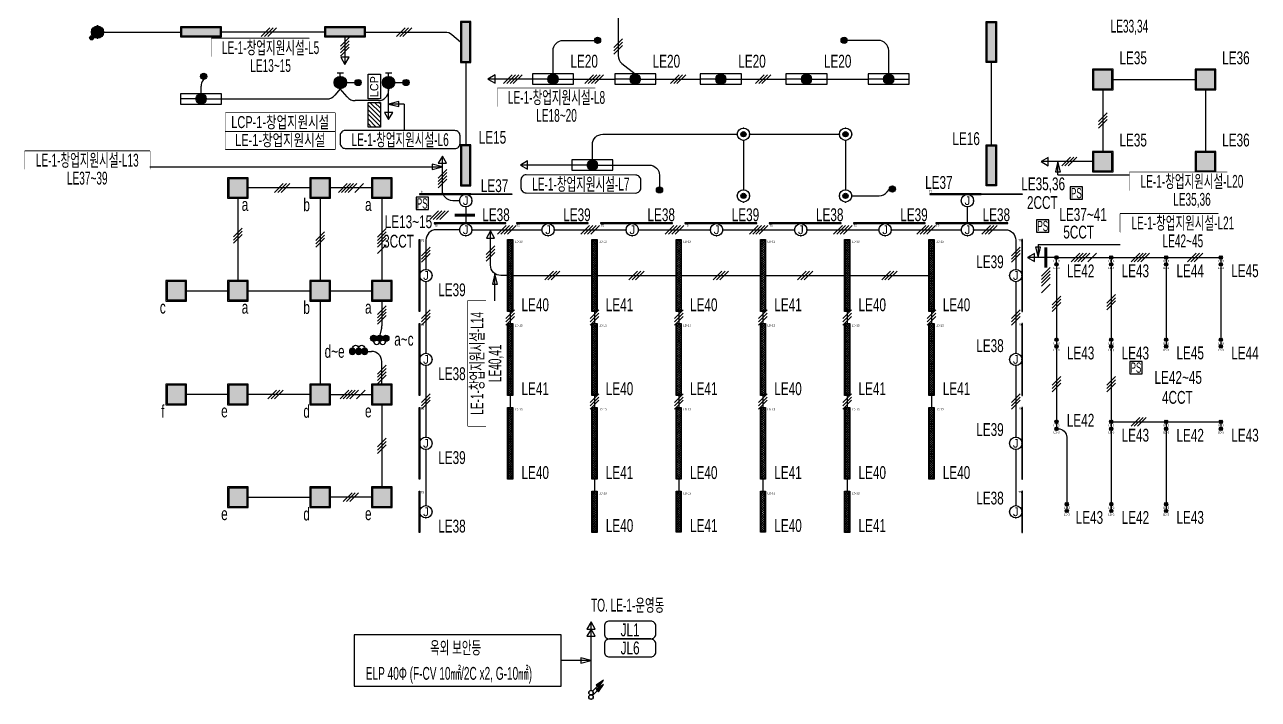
# Model space of a CAD drawing. Header units: millimetres. Extents: x 86947 to 500447, y -530175 to 1059536.
# Drawn here: x 141528 to 177547, y -328095 to -308396 of the extents above; entities that cross this region are included whole.
import ezdxf
from ezdxf.enums import TextEntityAlignment as Align

# ---------------------------------------------------------------- set-up
doc = ezdxf.new("R2010")
doc.units = ezdxf.units.MM
doc.header["$LTSCALE"] = 150
doc.set_wipeout_variables(frame=1)
doc.linetypes.add('DASHED2', pattern=[0.375, 0.25, -0.125])
for name, color, linetype in [('------01 Distribution Panel', 3, 'Continuous'), ('------02 Etc Panel', 3, 'Continuous'), ('------03 Lighting Fixture', 3, 'Continuous'), ('------04 Lighting Switch', 2, 'Continuous'), ('------04 Number of Strands (가닥수)', 1, 'Continuous'), ('-----20 General Symbol', 3, 'Continuous'), ('-----21 Embeded Wire in Ceiling or Wall', 4, 'Continuous'), ('-----29 Indicator', 1, 'Continuous'), ('5', 5, 'Continuous'), ('e', 1, 'Continuous'), ('I-C-LIGHT', 10, 'Continuous')]:
    doc.layers.add(name, color=color, linetype=linetype)
doc.styles.add('ELEC', font='')
doc.styles.get('ELEC').set_extended_font_data('Dotum')

# ---------------------------------------------------------------- blocks, each defined once
blk = doc.blocks.new('*U15')
blk.add_lwpolyline([(150, 0), (-150, 0), (-150, -300), (150, -300)], close=True)
at = {"style": 'ELEC', "width": 0.6}
blk.add_text('PS', height=250, dxfattribs=at).set_placement((0, -150), align=Align.MIDDLE)
blk = doc.blocks.new('*U12')
h = blk.add_hatch(color=256)
edge = h.paths.add_edge_path()
edge.add_arc((0, -75), 75, 0, 360)
blk.add_circle((0, -75), 75)
blk = doc.blocks.new('*U16')
h = blk.add_hatch(color=256)
edge = h.paths.add_edge_path()
edge.add_arc((-150, -75), 75, 0, 360)
h = blk.add_hatch(color=256)
edge = h.paths.add_edge_path()
edge.add_arc((0, -75), 75, 0, 360)
h = blk.add_hatch(color=256)
edge = h.paths.add_edge_path()
edge.add_arc((150, -75), 75, 0, 360)
for centre in [(-150, -75), (0, -75), (150, -75)]:
    blk.add_circle(centre, 75)
for centre in [(-75, 0), (75, 0)]:
    blk.add_arc(centre, 75, 0, 180)
blk = doc.blocks.new('E16')
at = {"linetype": 'Continuous'}
h = blk.add_hatch(color=256, dxfattribs=at)
h.dxf.hatch_style = 1
h.paths.add_polyline_path([(570, -120), (570, 120), (-570, 120), (-570, -120)])
blk.add_lwpolyline([(600, 150), (-600, 150), (-600, -150), (600, -150)], close=True, dxfattribs=at)
at = {"color": 1, "linetype": 'Continuous'}
blk.add_lwpolyline([(570, 120), (-570, 120), (-570, -120), (570, -120)], close=True, dxfattribs=at)
blk = doc.blocks.new('E21')
h = blk.add_hatch(color=256)
h.dxf.hatch_style = 1
h.paths.add_polyline_path([(-270, 270), (-270, -270), (270, -270), (270, 270)])
blk.add_lwpolyline([(-300, -300), (300, -300), (300, 300), (-300, 300)], close=True)
at = {"color": 1, "linetype": 'Continuous'}
blk.add_lwpolyline([(-270, -270), (270, -270), (270, 270), (-270, 270)], close=True, dxfattribs=at)
blk = doc.blocks.new('D14')
at = {"linetype": 'Continuous'}
for p, q in [((-150, 0), (-600, 0)), ((150, 0), (600, 0))]:
    blk.add_line(p, q, dxfattribs=at)
blk.add_lwpolyline([(600, 150), (-600, 150), (-600, -150), (600, -150)], close=True, dxfattribs=at)
blk.add_circle((0, 0), 150, dxfattribs=at)
for p in [(-150, 0), (0, 150), (150, 0), (0, -150)]:
    blk.add_point(p)
blk = doc.blocks.new('E14')
blk.add_hatch(color=256).paths.add_polyline_path([(-150, 0, 1), (150, 0, 1)])
blk.add_blockref('D14', (0, 0))
blk = doc.blocks.new('D02')
at = {"linetype": 'Continuous'}
for radius in [150, 64.3]:
    blk.add_circle((0, 0), radius, dxfattribs=at)
for p in [(-150, 0), (0, 150), (150, 0), (0, -150)]:
    blk.add_point(p)
blk = doc.blocks.new('G07-1')
blk.add_hatch(color=256).paths.add_polyline_path([(64, 0, 1), (-64, 0, 1)])
blk.add_blockref('D02', (0, 0))
blk = doc.blocks.new('D06')
for p, q in [((-75, 0), (0, 0)), ((0, -75), (0, 75))]:
    blk.add_line(p, q)
at = {"linetype": 'Continuous'}
blk.add_circle((-225, 0), 150, dxfattribs=at)
for p in [(-375, 0), (-225, 150), (-75, 0), (-225, -150)]:
    blk.add_point(p)
blk = doc.blocks.new('E06')
blk.add_hatch(color=256).paths.add_polyline_path([(-75, 0, 1), (-375, 0, 1)])
blk.add_blockref('D06', (0, 0))
blk = doc.blocks.new('D01')
at = {"linetype": 'Continuous'}
blk.add_circle((0, 0), 150, dxfattribs=at)
for p in [(-150, 0), (0, 150), (150, 0), (0, -150)]:
    blk.add_point(p)
blk = doc.blocks.new('E05')
blk.add_hatch(color=256).paths.add_polyline_path([(106, 106), (106, 106, 0.668179), (-150, 0, 1), (150, 0, 0.198912)])
h = blk.add_hatch(color=256)
edge = h.paths.add_edge_path()
edge.add_arc((141, 141), 50, 0, 360)
blk.add_circle((141, 141), 50)
blk.add_blockref('D01', (0, 0))
blk = doc.blocks.new('LD-3')
at = {"layer": 'I-C-LIGHT', "color": 1}
for p, q in [((851536, 286856), (851443, 286950)), ((851536, 286950), (851443, 286856))]:
    blk.add_line(p, q, dxfattribs=at)
at = {"layer": 'I-C-LIGHT', "color": 5}
for radius in [46.2, 21.1, 15.8]:
    blk.add_circle((851490, 286903), radius, dxfattribs=at)
at = {"layer": 'I-C-LIGHT', "color": 251}
blk.add_circle((851490, 286903), 15, dxfattribs=at)
at = {"layer": 'I-C-LIGHT', "color": 9, "insert": (851490, 286799), "char_height": 60, "width": 195.11, "attachment_point": 5, "style": 'ELEC'}
blk.add_mtext('LD-3', dxfattribs=at)
blk = doc.blocks.new('LD-13')
at = {"layer": 'I-C-LIGHT', "ltscale": 3}
h = blk.add_hatch(dxfattribs=at)
h.set_pattern_fill('ANSI37', color=252, scale=15)
h.paths.add_polyline_path([(1266876, 41690), (1266996, 41690), (1266996, 39620), (1266876, 39620)])
blk.add_lwpolyline([(1266861, 41705), (1267011, 41705), (1267011, 39605), (1266861, 39605)], close=True, dxfattribs=at)
at = {"layer": 'I-C-LIGHT', "color": 1, "ltscale": 3}
blk.add_lwpolyline([(1266876, 41690), (1266996, 41690), (1266996, 39620), (1266876, 39620)], close=True, dxfattribs=at)
at = {"layer": 'I-C-LIGHT', "color": 9, "insert": (1267180, 41645), "char_height": 60, "width": 294.84, "attachment_point": 5, "style": 'ELEC'}
blk.add_mtext('LD-13', dxfattribs=at)
blk = doc.blocks.new('1F 인테리어')
at = {"layer": 'I-C-LIGHT', "ltscale": 3}
h = blk.add_hatch(dxfattribs=at)
h.set_pattern_fill('ANSI37', color=252, scale=15)
h.set_pattern_definition([(45, (-1361070.47, -363724.527), (-33.6759605, 33.6759605), []), (135, (-1361070.47, -363724.527), (-33.6759605, -33.6759605), [])])
h.paths.add_polyline_path([(-94194, -322035), (-94074, -322035), (-94074, -323205), (-94194, -323205)])
h = blk.add_hatch(dxfattribs=at)
h.set_pattern_fill('ANSI37', color=252, scale=15)
h.set_pattern_definition([(45, (-1358611.035, -363723.975), (-33.6759605, 33.6759605), []), (135, (-1358611.035, -363723.975), (-33.6759605, -33.6759605), [])])
h.paths.add_polyline_path([(-91735, -322034), (-91615, -322034), (-91615, -323204), (-91735, -323204)])
h = blk.add_hatch(dxfattribs=at)
h.set_pattern_fill('ANSI37', color=252, scale=15)
h.set_pattern_definition([(45, (-1356151.6, -363724.48), (-33.6759605, 33.6759605), []), (135, (-1356151.6, -363724.48), (-33.6759605, -33.6759605), [])])
h.paths.add_polyline_path([(-89276, -322034), (-89156, -322034), (-89156, -323204), (-89276, -323204)])
h = blk.add_hatch(dxfattribs=at)
h.set_pattern_fill('ANSI37', color=252, scale=15)
h.set_pattern_definition([(45, (-1353692.164, -363724.988), (-33.6759605, 33.6759605), []), (135, (-1353692.164, -363724.988), (-33.6759605, -33.6759605), [])])
h.paths.add_polyline_path([(-86816, -322035), (-86696, -322035), (-86696, -323205), (-86816, -323205)])
at = {"layer": 'I-C-LIGHT', "color": 10, "linetype": 'DASHED2', "ltscale": 200}
for points in [[(-99246, -313355), (-98046, -313355), (-98046, -313335), (-99246, -313335)], [(-98046, -313355), (-97746, -313355), (-97746, -313335), (-98046, -313335)], [(-96546, -313355), (-97746, -313355), (-97746, -313335), (-96546, -313335)], [(-84346, -313355), (-83146, -313355), (-83146, -313335), (-84346, -313335)], [(-83146, -313355), (-82846, -313355), (-82846, -313335), (-83146, -313335)], [(-81646, -313355), (-82846, -313355), (-82846, -313335), (-81646, -313335)], [(-98821, -314205), (-97621, -314205), (-97621, -314185), (-98821, -314185)], [(-97621, -314205), (-96721, -314205), (-96721, -314185), (-97621, -314185)]]:
    blk.add_lwpolyline(points, close=True, dxfattribs=at)
at = {"layer": 'I-C-LIGHT', "color": 10, "linetype": 'DASHED2', "ltscale": 200, "elevation": 0}
for points in [[(-96416, -314205), (-95216, -314205), (-95216, -314185), (-96416, -314185)], [(-95216, -314205), (-94316, -314205), (-94316, -314185), (-95216, -314185)], [(-93956, -314205), (-92756, -314205), (-92756, -314185), (-93956, -314185)], [(-92756, -314205), (-91856, -314205), (-91856, -314185), (-92756, -314185)], [(-91496, -314205), (-90296, -314205), (-90296, -314185), (-91496, -314185)], [(-90296, -314205), (-89396, -314205), (-89396, -314185), (-90296, -314185)], [(-89036, -314205), (-87836, -314205), (-87836, -314185), (-89036, -314185)], [(-87836, -314205), (-86936, -314205), (-86936, -314185), (-87836, -314185)], [(-86576, -314205), (-85376, -314205), (-85376, -314185), (-86576, -314185)], [(-85376, -314205), (-84476, -314205), (-84476, -314185), (-85376, -314185)], [(-84171, -314205), (-82971, -314205), (-82971, -314185), (-84171, -314185)], [(-82971, -314205), (-82071, -314205), (-82071, -314185), (-82971, -314185)], [(-99236, -314670), (-99236, -315870), (-99256, -315870), (-99256, -314670)], [(-81656, -314670), (-81656, -315870), (-81636, -315870), (-81636, -314670)], [(-99236, -315870), (-99236, -316770), (-99256, -316770), (-99256, -315870)], [(-81656, -315870), (-81656, -316770), (-81636, -316770), (-81636, -315870)], [(-99236, -317120), (-99236, -318320), (-99256, -318320), (-99256, -317120)], [(-81656, -317120), (-81656, -318320), (-81636, -318320), (-81636, -317120)], [(-99236, -318320), (-99236, -319220), (-99256, -319220), (-99256, -318320)], [(-81656, -318320), (-81656, -319220), (-81636, -319220), (-81636, -318320)], [(-99236, -319570), (-99236, -320770), (-99256, -320770), (-99256, -319570)], [(-81656, -319570), (-81656, -320770), (-81636, -320770), (-81636, -319570)], [(-99236, -320770), (-99236, -321670), (-99256, -321670), (-99256, -320770)], [(-81656, -320770), (-81656, -321670), (-81636, -321670), (-81636, -320770)], [(-99236, -322020), (-99236, -323220), (-99256, -323220), (-99256, -322020)], [(-81656, -322020), (-81656, -323220), (-81636, -323220), (-81636, -322020)]]:
    blk.add_lwpolyline(points, close=True, dxfattribs=at)
at = {"layer": 'I-C-LIGHT', "ltscale": 3, "elevation": 0}
for points in [[(-94209, -322020), (-94059, -322020), (-94059, -323220), (-94209, -323220)], [(-91750, -322019), (-91600, -322019), (-91600, -323219), (-91750, -323219)], [(-89291, -322019), (-89141, -322019), (-89141, -323219), (-89291, -323219)], [(-86831, -322020), (-86681, -322020), (-86681, -323220), (-86831, -323220)]]:
    blk.add_lwpolyline(points, close=True, dxfattribs=at)
at = {"layer": 'I-C-LIGHT', "color": 1, "ltscale": 3, "elevation": 0}
for points in [[(-94194, -322035), (-94074, -322035), (-94074, -323205), (-94194, -323205)], [(-91735, -322034), (-91615, -322034), (-91615, -323204), (-91735, -323204)], [(-89276, -322034), (-89156, -322034), (-89156, -323204), (-89276, -323204)], [(-86816, -322035), (-86696, -322035), (-86696, -323205), (-86816, -323205)]]:
    blk.add_lwpolyline(points, close=True, dxfattribs=at)
at = {"layer": 'I-C-LIGHT'}
for name, p in [('LD-13', (-1363532, -356375)), ('LD-13', (-1361072, -356375)), ('LD-13', (-1358612, -356375)), ('LD-13', (-1356152, -356375)), ('LD-13', (-1353692, -356375)), ('LD-13', (-1351232, -356375)), ('LD-3', (-932136, -602098)), ('LD-3', (-930538, -602098)), ('LD-3', (-928936, -602098)), ('LD-3', (-927338, -602098)), ('LD-3', (-932136, -602298)), ('LD-3', (-930538, -602298)), ('LD-3', (-928936, -602298)), ('LD-3', (-927338, -602298)), ('LD-13', (-1363532, -358825)), ('LD-13', (-1361072, -358825)), ('LD-13', (-1358612, -358825)), ('LD-13', (-1356152, -358825)), ('LD-13', (-1353692, -358825)), ('LD-13', (-1351232, -358825)), ('LD-3', (-932136, -604498)), ('LD-3', (-930538, -604498)), ('LD-3', (-928936, -604498)), ('LD-3', (-927338, -604498)), ('LD-3', (-932136, -604698)), ('LD-3', (-930538, -604698)), ('LD-3', (-928936, -604698)), ('LD-3', (-927338, -604698)), ('LD-13', (-1363532, -361275)), ('LD-13', (-1361072, -361275)), ('LD-13', (-1358612, -361275)), ('LD-13', (-1356152, -361275)), ('LD-13', (-1353692, -361275)), ('LD-13', (-1351232, -361275)), ('LD-3', (-932136, -606898)), ('LD-3', (-932136, -607098)), ('LD-3', (-930538, -606898)), ('LD-3', (-930538, -607098)), ('LD-3', (-928936, -606898)), ('LD-3', (-928936, -607098)), ('LD-3', (-927336, -606898)), ('LD-3', (-927336, -607098)), ('LD-3', (-931836, -609298)), ('LD-3', (-930536, -609298)), ('LD-3', (-928936, -609298)), ('LD-3', (-931836, -609498)), ('LD-3', (-930536, -609498)), ('LD-3', (-928936, -609498))]:
    blk.add_blockref(name, p, dxfattribs=at)
at = {"layer": 'I-C-LIGHT', "color": 9, "char_height": 60, "attachment_point": 5, "style": 'ELEC'}
for s, insert, width in [('T5', (-99206, -313271), 195.11), ('T5', (-84321, -313267), 195.11), ('T5', (-98766, -314261), 195.11), ('T5', (-96361, -314261), 195.11), ('T5', (-93901, -314261), 195.11), ('T5', (-91441, -314261), 195.11), ('T5', (-88981, -314261), 195.11), ('T5', (-86521, -314261), 195.11), ('T5', (-84116, -314261), 195.11), ('T5', (-99156, -314703), 195.11), ('T5', (-81716, -314695), 195.11), ('T5', (-99156, -317153), 195.11), ('T5', (-81716, -317145), 195.11), ('T5', (-99156, -319603), 195.11), ('T5', (-81716, -319595), 195.11), ('T5', (-99156, -322053), 195.11), ('LD-13', (-93891, -322079), 294.84), ('LD-13', (-91431, -322079), 294.84), ('LD-13', (-88972, -322079), 294.84), ('LD-13', (-86512, -322080), 294.84), ('T5', (-81716, -322045), 195.11)]:
    blk.add_mtext(s, dxfattribs=dict(at, insert=insert, width=width))
blk = doc.blocks.new('A02')
h = blk.add_hatch()
h.set_pattern_fill('ANSI31', color=256, scale=25, style=0)
h.set_pattern_definition([(45, (-2000, -19200), (-56.1266, 56.1266), [])])
h.paths.add_polyline_path([(-300, 300), (-300, 0), (300, 0), (300, 300)])
blk.add_lwpolyline([(300, 0), (-300, 0), (-300, 300), (300, 300)], close=True)
blk = doc.blocks.new('A07')
blk.add_lwpolyline([(-300, 0), (-300, 300), (300, 300), (300, 0)], close=True)
at = {"style": 'ELEC'}
blk.add_text('LCP', height=200, dxfattribs=at).set_placement((0, 150), align=Align.MIDDLE)
blk = doc.blocks.new('O04')
blk.add_circle((0, 0), 150)
for p in [(-150, 0), (0, 150), (150, 0), (0, -150)]:
    blk.add_point(p)
at = {"style": 'ELEC'}
blk.add_text('J', height=214, dxfattribs=at).set_placement((0, 0), align=Align.MIDDLE)
blk = doc.blocks.new('O07')
blk.add_lwpolyline([(0, -100), (173, 0), (0, 100)], close=True)
blk = doc.blocks.new('*U47')
at = {"color": 0}
for p, q in [((-226, -106), (-14, 106)), ((-146, -106), (66, 106)), ((-66, -106), (146, 106)), ((14, -106), (226, 106))]:
    blk.add_line(p, q, dxfattribs=at)
blk = doc.blocks.new('*U46')
at = {"color": 0}
for p, q in [((-306, -106), (-94, 106)), ((-226, -106), (-14, 106)), ((-146, -106), (66, 106)), ((-66, -106), (146, 106)), ((94, -106), (306, 106))]:
    blk.add_line(p, q, dxfattribs=at)
blk = doc.blocks.new('*U44')
at = {"color": 0}
for p, q in [((-186, -106), (26, 106)), ((-106, -106), (106, 106)), ((-26, -106), (186, 106))]:
    blk.add_line(p, q, dxfattribs=at)
blk = doc.blocks.new('O01')
blk.add_hatch(color=256).paths.add_polyline_path([(-149, -218), (-218, -149), (-368, -368)])
blk.add_line((-46, -46), (-184, -184))
blk.add_lwpolyline([(-368, -368), (-149, -218), (-218, -149), (-368, -368)])
blk.add_circle((0, 0), 65)
for p in [(-65, 0), (-65, 0), (0, 65), (0, 65), (65, 0), (65, 0), (0, -65), (0, -65)]:
    blk.add_point(p)

msp = doc.modelspace()

# ---------------------------------------------------------------- linework, layer by layer
at = {"layer": '------01 Distribution Panel', "color": 1}
for points in [[(146980, -309329), (149835, -309329), (149835, -308804), (146980, -308804)], [(155329, -310783), (158184, -310783), (158184, -310258), (155329, -310258)], [(147389, -312029), (150590, -312029), (150590, -311504), (147389, -311504)], [(141528, -312615), (145183, -312615), (145183, -312090), (141528, -312090)], [(173782, -313234), (176637, -313234), (176637, -312709), (173782, -312709)], [(154995, -320112), (154995, -316457), (154470, -316457), (154470, -320112)]]:
    msp.add_lwpolyline(points, close=True, dxfattribs=at)
at = {"layer": '-----21 Embeded Wire in Ceiling or Wall'}
for p, q in [((146754, -309995), (146739, -310015)), ((146679, -310415), (146679, -310195)), ((150744, -310265), (150585, -310456)), ((150943, -310506), (150744, -310265)), ((152154, -311165), (152154, -310265)), ((152154, -310265), (152154, -310315)), ((147279, -310565), (150354, -310565)), ((151854, -310615), (151174, -310615)), ((148054, -316165), (149854, -316165)), ((150454, -316165), (151654, -316165)), ((150154, -316465), (150154, -318895)), ((151954, -316465), (151954, -317188)), ((151945, -317260), (151894, -317465)), ((151549, -317935), (151654, -317935)), ((151954, -318895), (151954, -318235)), ((158063, -327835), (158063, -325835))]:
    msp.add_line(p, q, dxfattribs=at)
for points in [[(158854, -308206), (158854, -309294, 0.229073), (158967, -309529), (159354, -309835)], [(151479, -308611), (153805, -308611, -0.178564), (154000, -308683), (154254, -308900)], [(156954, -309835), (156954, -309155, -0.414214), (157254, -308855), (158164, -308855)], [(166754, -309835), (166754, -309155, 0.414214), (166454, -308855), (165544, -308855)], [(158104, -312345), (158104, -311895, -0.414214), (158404, -311595), (162334, -311595)], [(154224, -313535), (154024, -313535, -0.414214), (153724, -313235), (153724, -312235)], [(158704, -312495), (159763, -312495, -0.414214), (160063, -312795), (160063, -313130)], [(165674, -313395), (166473, -313395, 0.235669), (166713, -313275), (166774, -313195)], [(154224, -314385), (153544, -314385, 0.414214), (153244, -314685), (153244, -315540)], [(169234, -314385), (170164, -314385, -0.414214), (170464, -314685), (170464, -315540)], [(171700, -320195), (171704, -320195, -0.414214), (171954, -320445), (171954, -322349)]]:
    msp.add_lwpolyline(points, format="xyb", dxfattribs=at)
for points in [[(143834, -308611), (146079, -308611)], [(150279, -308611), (147279, -308611)], [(150879, -308755), (150879, -309555)], [(154404, -309500), (154404, -311900)], [(169754, -311900), (169754, -309500)], [(150924, -310085), (151174, -310085)], [(152334, -310085), (152574, -310085)], [(156354, -309985), (155054, -309985)], [(157554, -309985), (158754, -309985)], [(159954, -309985), (161254, -309985)], [(162454, -309985), (163754, -309985)], [(164954, -309985), (166154, -309985)], [(173304, -309995), (175704, -309995)], [(173004, -310295), (173004, -312095)], [(176004, -310295), (176004, -312095)], [(162514, -311775), (162514, -313215)], [(162694, -311595), (165314, -311595)], [(165494, -311775), (165494, -313215)], [(157504, -312495), (156004, -312495)], [(172704, -312395), (171204, -312395)], [(149854, -313165), (148054, -313165)], [(151654, -313165), (150454, -313165)], [(147754, -313465), (147754, -315895)], [(150154, -313465), (150154, -315865)], [(151954, -313465), (151954, -315865)], [(154404, -313715), (154404, -314205)], [(169054, -314205), (169054, -313715)], [(154584, -314385), (156629, -314385)], [(156989, -314385), (159089, -314385)], [(159449, -314385), (161549, -314385)], [(161909, -314385), (164009, -314385)], [(164369, -314385), (166469, -314385)], [(166829, -314385), (168874, -314385)], [(171607, -315195), (170807, -315195)], [(171654, -315374), (171654, -315241)], [(171654, -315441), (171654, -317549)], [(171700, -315195), (173206, -315195)], [(173252, -315241), (173252, -315349)], [(173252, -315441), (173252, -317549)], [(173298, -315195), (174807, -315195)], [(174854, -315241), (174854, -315349)], [(174854, -315441), (174854, -317549)], [(174900, -315195), (176406, -315195)], [(176452, -315241), (176452, -315349)], [(176452, -315441), (176452, -317549)], [(155779, -315720), (158089, -315720)], [(158239, -315720), (160549, -315720)], [(160699, -315720), (163009, -315720)], [(163159, -315720), (165469, -315720)], [(165619, -315720), (167929, -315720)], [(146254, -316165), (147454, -316165)], [(153244, -315900), (153244, -317990)], [(170464, -315900), (170464, -317990)], [(155704, -316770), (155704, -317120)], [(158164, -316770), (158164, -317120)], [(160624, -316770), (160624, -317120)], [(163084, -316770), (163084, -317120)], [(165544, -316770), (165544, -317120)], [(168004, -316770), (168004, -317120)], [(171654, -317641), (171654, -317749)], [(173252, -317641), (173252, -317749)], [(174854, -317641), (174854, -317749)], [(176452, -317641), (176452, -317749)], [(171654, -317841), (171654, -319949)], [(173252, -317841), (173252, -319949)], [(153244, -318350), (153244, -320440)], [(170464, -318350), (170464, -320440)], [(147454, -319195), (146254, -319195)], [(149854, -319195), (148054, -319195)], [(150454, -319195), (151654, -319195)], [(155704, -319220), (155704, -319570)], [(158164, -319220), (158164, -319570)], [(160624, -319220), (160624, -319570)], [(163084, -319220), (163084, -319570)], [(165544, -319220), (165544, -319570)], [(168004, -319220), (168004, -319570)], [(151954, -319495), (151954, -321895)], [(171654, -320041), (171654, -320174)], [(173252, -320041), (173252, -320149)], [(173298, -319995), (174807, -319995)], [(174854, -320041), (174854, -320149)], [(174900, -319995), (176407, -319995)], [(176454, -320041), (176454, -320149)], [(173252, -320241), (173254, -322349)], [(174854, -320241), (174854, -322349)], [(153244, -320800), (153244, -322440)], [(170464, -320800), (170464, -322440)], [(158164, -321670), (158166, -322020)], [(160624, -321670), (160624, -322020)], [(163084, -321670), (163084, -322020)], [(165544, -321670), (165544, -322020)], [(148054, -322195), (149854, -322195)], [(151654, -322195), (150454, -322195)], [(171954, -322441), (171954, -322549)], [(173254, -322441), (173254, -322549)], [(174854, -322441), (174854, -322549)]]:
    msp.add_lwpolyline(points, dxfattribs=at)
at = {"layer": '-----21 Embeded Wire in Ceiling or Wall', "elevation": 0}
msp.add_lwpolyline([(155629, -315720), (155429, -315720, -0.414214), (155129, -315420), (155129, -314420)], format="xyb", dxfattribs=at)
at = {"layer": '-----21 Embeded Wire in Ceiling or Wall'}
for centre, start, end in [((146979, -310195), 143.0581, 180), ((150354, -310265), 270, 320.3949), ((151854, -310315), 270, 0), ((151174, -310315), 219.6051, 270), ((151654, -317188), 345.9958, 0), ((151654, -318235), 0, 90)]:
    msp.add_arc(centre, 300, start, end, dxfattribs=at)
at = {"layer": '-----29 Indicator', "color": 1}
for p, q in [((152454, -310640), (152154, -310715)), ((152154, -310715), (152454, -310790)), ((152454, -310790), (152454, -310640)), ((153724, -312548), (153424, -312473)), ((153424, -312473), (153424, -312623)), ((153424, -312623), (153724, -312548)), ((171696, -312395), (171621, -312695)), ((171771, -312695), (171696, -312395)), ((171621, -312695), (171771, -312695)), ((171189, -314895), (171039, -314895)), ((171039, -314895), (171114, -315195)), ((171114, -315195), (171189, -314895)), ((155258, -315670), (155183, -315970)), ((155333, -315970), (155258, -315670)), ((155183, -315970), (155333, -315970)), ((158063, -326962), (157187, -326962)), ((158063, -326962), (157763, -326887)), ((157763, -326887), (157763, -327037)), ((157763, -327037), (158063, -326962))]:
    msp.add_line(p, q, dxfattribs=at)
at = {"layer": '-----29 Indicator'}
for p, q in [((152607, -310715), (152154, -310715)), ((152607, -310715), (152607, -311485)), ((171696, -312776), (171696, -312395)), ((171114, -314814), (171114, -315195))]:
    msp.add_line(p, q, dxfattribs=at)
at = {"layer": '-----29 Indicator', "color": 1}
msp.add_lwpolyline([(151150, -326212), (151150, -327712), (157187, -327712), (157187, -326212)], close=True, dxfattribs=at)
at = {"color": 1, "linetype": 'Continuous'}
for points in [[(156017, -313157, 0.414214), (156167, -313307), (159367, -313312, 0.414214), (159517, -313162), (159517, -312937, 0.414214), (159367, -312787), (156167, -312782, 0.414214), (156017, -312932)], [(158455, -326183, 0.414214), (158605, -326333), (159805, -326333, 0.414214), (159955, -326183), (159955, -325958, 0.414214), (159805, -325808), (158605, -325808, 0.414214), (158455, -325958)], [(158455, -326708, 0.414214), (158605, -326858), (159805, -326858, 0.414214), (159955, -326708), (159955, -326483, 0.414214), (159805, -326333), (158605, -326333, 0.414214), (158455, -326483)]]:
    msp.add_lwpolyline(points, format="xyb", close=True, dxfattribs=at)
at = {"layer": 'e'}
for points in [[(153178, -313961, 0, 0, 0), (154078, -313961, 90, 90, 0), (154678, -313961, 0, 0, 0)], [(171345, -316395, 0, 0, 0), (171345, -315495, 90, 90, 0), (171345, -314895, 0, 0, 0)]]:
    msp.add_lwpolyline(points, format="xyseb", dxfattribs=at)

# ---------------------------------------------------------------- block references
at = {"layer": '------01 Distribution Panel', "xscale": 1.2, "yscale": 1.2, "zscale": 1.2, "rotation": 90}
msp.add_blockref('A02', (151914, -311025), dxfattribs=at)
at = {"layer": '------02 Etc Panel', "xscale": 1.2, "yscale": 1.2, "zscale": 1.2, "rotation": 89.99999999999999}
msp.add_blockref('A07', (151914, -310205), dxfattribs=at)
at = {"layer": '------03 Lighting Fixture', "rotation": 270}
for p in [(154404, -308900), (154404, -312500)]:
    msp.add_blockref('E16', p, dxfattribs=at)
at = {"layer": '------03 Lighting Fixture', "xscale": -1, "rotation": 89.9999999999833}
for p in [(169754, -308900), (169754, -312500)]:
    msp.add_blockref('E16', p, dxfattribs=at)
at = {"layer": '------03 Lighting Fixture', "xscale": 1.2, "yscale": 1.2, "zscale": 1.2}
for name, p, rotation in [('E05', (143654, -308611), 180), ('E06', (150744, -309815), 89.99999999999997), ('E06', (152154, -309815), 89.99999999999997)]:
    msp.add_blockref(name, p, dxfattribs=dict(at, rotation=rotation))
at = {"layer": '------03 Lighting Fixture'}
for name, p in [('E16', (146679, -308605)), ('E16', (150879, -308605)), ('E21', (173004, -309995)), ('E21', (176004, -309995)), ('E14', (156954, -309985)), ('E14', (159354, -309985)), ('E14', (161854, -309985)), ('E14', (164354, -309985)), ('E14', (166754, -309985)), ('E14', (146679, -310565)), ('E21', (173004, -312395)), ('E21', (176004, -312395)), ('E14', (158104, -312495)), ('E21', (147754, -313165)), ('E21', (150154, -313165)), ('E21', (151954, -313165)), ('E21', (145954, -316165)), ('E21', (147754, -316165)), ('E21', (150154, -316165)), ('E21', (151954, -316165)), ('E21', (145954, -319195)), ('E21', (147754, -319195)), ('E21', (150154, -319195)), ('E21', (151954, -319195)), ('E21', (147754, -322195)), ('E21', (150154, -322195)), ('E21', (151954, -322195))]:
    msp.add_blockref(name, p, dxfattribs=at)
at = {"layer": '------03 Lighting Fixture', "xscale": 1.2, "yscale": 1.2, "zscale": 1.2}
for p in [(162514, -311595), (165494, -311595), (162514, -313395), (165494, -313395)]:
    msp.add_blockref('G07-1', p, dxfattribs=at)
at = {"layer": '------04 Lighting Switch', "yscale": 1.2, "zscale": 1.2}
for name, p, xscale, rotation in [('*U12', (158254, -308945), 1.2, 180), ('*U12', (165454, -308945), 1.2, 180), ('*U12', (151354, -310085), 1.2, 270), ('*U12', (152754, -310085), 1.2, 270), ('*U12', (160153, -313220), 1.2, 270), ('*U12', (166954, -313195), 1.2, 270), ('*U16', (151894, -317645), 1.2, 180), ('*U16', (151278, -317845), -1.2, 0.03749106070010555)]:
    msp.add_blockref(name, p, dxfattribs=dict(at, xscale=xscale, rotation=rotation))
at = {"layer": '------04 Lighting Switch', "xscale": 1.2, "yscale": 1.2, "zscale": 1.2}
for name, p in [('*U12', (146754, -309815)), ('*U15', (172234, -313135)), ('*U15', (153134, -313435)), ('*U15', (171254, -314095)), ('*U15', (173974, -318230))]:
    msp.add_blockref(name, p, dxfattribs=at)
at = {"layer": '------04 Number of Strands (가닥수)', "xscale": 1.2, "yscale": 1.2, "zscale": 1.2}
for name, p in [('*U44', (152604, -308611)), ('*U44', (160604, -309985)), ('*U44', (163086, -309988)), ('*U44', (172029, -312395)), ('*U44', (149045, -313165)), ('*U46', (151054, -313165)), ('*U47', (153628, -313961)), ('*U47', (155606, -314385)), ('*U47', (158039, -314385)), ('*U47', (160499, -314385)), ('*U47', (162959, -314385)), ('*U47', (165419, -314385)), ('*U47', (167851, -314385)), ('*U44', (169699, -314385)), ('*U46', (172453, -315195)), ('*U44', (156934, -315720)), ('*U44', (159394, -315720)), ('*U44', (161854, -315720)), ('*U44', (164314, -315720)), ('*U44', (166774, -315720)), ('*U44', (148853, -319195)), ('*U46', (151102, -319195)), ('*U44', (174053, -319995)), ('*U44', (151054, -322195))]:
    msp.add_blockref(name, p, dxfattribs=at)
at = {"layer": '------04 Number of Strands (가닥수)', "xscale": -1.2, "yscale": 1.2, "zscale": 1.2, "rotation": 90}
for name, p in [('*U47', (150879, -309040)), ('*U44', (158854, -309033)), ('*U44', (173004, -311195)), ('*U47', (153724, -312892)), ('*U44', (147754, -314557)), ('*U44', (150154, -314665)), ('*U46', (151954, -314713)), ('*U44', (153244, -315112)), ('*U44', (155129, -315077)), ('*U44', (170464, -315112)), ('*U46', (171345, -315857)), ('*U47', (151954, -316874)), ('*U44', (171654, -316543)), ('*U44', (173252, -316495)), ('*U44', (153244, -316945)), ('*U44', (155704, -316945)), ('*U44', (158164, -316945)), ('*U44', (160624, -316945)), ('*U44', (163084, -316945)), ('*U44', (165544, -316945)), ('*U44', (168004, -316945)), ('*U44', (170464, -316945)), ('*U47', (151954, -318613)), ('*U44', (171654, -318895)), ('*U44', (173252, -318895)), ('*U44', (153244, -319395)), ('*U44', (158164, -319395)), ('*U44', (160624, -319395)), ('*U44', (163084, -319395)), ('*U44', (165544, -319395)), ('*U44', (170464, -319395)), ('*U44', (151954, -320695))]:
    msp.add_blockref(name, p, dxfattribs=at)
at = {"layer": '-----20 General Symbol', "xscale": 1.2, "yscale": 1.2, "zscale": 1.2}
for p in [(154404, -313535), (169054, -313535), (154404, -314385), (156809, -314385), (159269, -314385), (161729, -314385), (164189, -314385), (166649, -314385), (169054, -314385), (153244, -315720), (170464, -315720), (153244, -318170), (170464, -318170), (153244, -320620), (170464, -320620), (153244, -322620), (170464, -322620)]:
    msp.add_blockref('O04', p, dxfattribs=at)
at = {"layer": '-----20 General Symbol', "rotation": 180}
for p in [(158063, -327900), (158063, -328030)]:
    msp.add_blockref('O01', p, dxfattribs=at)
at = {"layer": '-----21 Embeded Wire in Ceiling or Wall', "xscale": 1.199999999953434, "yscale": 1.199999999953434, "zscale": 1.199999999953434}
for p, rotation in [((150879, -309347), 270), ((155261, -309985), 180), ((152154, -310957), 270), ((153724, -312443), 89.99999999999999), ((171411, -312395), 180), ((156211, -312495), 180), ((155129, -314628), 89.99999999999999), ((171015, -315195), 180), ((158063, -326043), 90), ((158063, -326251), 90)]:
    msp.add_blockref('O07', p, dxfattribs=dict(at, rotation=rotation))
at = {"layer": '5'}
msp.add_blockref('1F 인테리어', (252300, 0), dxfattribs=at)

# ---------------------------------------------------------------- texts
at = {"layer": '------04 Lighting Switch', "style": 'ELEC', "width": 0.7}
for s, p in [('LE20', (157864, -309462)), ('LE20', (160264, -309462)), ('LE20', (162764, -309462)), ('LE20', (165264, -309462)), ('LE35', (173893, -309365)), ('LE36', (176893, -309365)), ('LE15', (155186, -311687)), ('LE16', (169015, -311723)), ('LE35', (173893, -311765)), ('LE36', (176893, -311765)), ('LE37', (155248, -313097)), ('LE37', (168219, -313004)), ('LE35,36', (171265, -313077, 0)), ('a', (147960, -313648)), ('b', (149760, -313648)), ('a', (151560, -313648)), ('2CCT', (171241, -313590, 0)), ('LE13~15', (152733, -314150, 0)), ('LE38', (155289, -313946)), ('LE39', (157653, -313946)), ('LE38', (160113, -313946)), ('LE39', (162573, -313946)), ('LE38', (165033, -313946)), ('LE39', (167493, -313946)), ('LE38', (169898, -313946)), ('LE37~41', (172430, -313939)), ('5CCT', (172301, -314452)), ('3CCT', (152443, -314718, 0)), ('LE39', (169712, -315318)), ('LE42', (172358, -315583, 0)), ('LE43', (173956, -315583, 0)), ('LE44', (175558, -315583, 0)), ('LE45', (177156, -315583, 0)), ('c', (145560, -316648)), ('a', (147960, -316648)), ('b', (149760, -316648)), ('a', (151560, -316648)), ('LE40', (156435, -316574)), ('LE41', (158895, -316574)), ('LE40', (161355, -316574)), ('LE41', (163815, -316574)), ('LE40', (166275, -316574)), ('LE40', (168735, -316574)), ('a~c', (152600, -317583)), ('LE38', (169712, -317768)), ('LE43', (172358, -317983, 0)), ('LE43', (173956, -317983, 0)), ('LE45', (175558, -317983, 0)), ('LE44', (177156, -317983, 0)), ('LE42~45', (175208, -318696)), ('LE41', (156435, -319024)), ('LE40', (158895, -319024)), ('LE41', (161355, -319024)), ('LE40', (163815, -319024)), ('LE41', (166275, -319024)), ('LE41', (168735, -319024)), ('4CCT', (175183, -319278)), ('f', (145560, -319678)), ('d', (149760, -319678)), ('e', (147360, -319678)), ('e', (151560, -319678)), ('LE42', (172357, -319944, 0)), ('LE39', (169712, -320218)), ('LE43', (173956, -320383, 0)), ('LE42', (175558, -320383, 0)), ('LE43', (177158, -320383, 0)), ('LE39', (154003, -321037)), ('LE40', (156435, -321474)), ('LE41', (158895, -321474)), ('LE40', (161355, -321474)), ('LE41', (163815, -321474)), ('LE40', (166275, -321474)), ('LE40', (168735, -321474)), ('LE38', (169712, -322218)), ('e', (147360, -322678)), ('d', (149760, -322678)), ('e', (151560, -322678)), ('LE43', (172615, -322783, 0)), ('LE42', (173958, -322783, 0)), ('LE43', (175558, -322783, 0)), ('LE38', (154003, -323037)), ('LE40', (158897, -323020)), ('LE41', (161356, -323020)), ('LE40', (163816, -323020)), ('LE41', (166275, -323021))]:
    msp.add_text(s, height=375, dxfattribs=at).set_placement(p, align=Align.MIDDLE)
msp.add_text('d~e', height=375, rotation=0.0375, dxfattribs=at).set_placement((150577, -317928), align=Align.MIDDLE)
at = {"linetype": 'Continuous', "style": 'ELEC'}
for s, width, p in [('LE-1-창업지원시설-L6', 0.6, (152490, -311749)), ('LE-1-창업지원시설-L7', 0.6, (157767, -313047)), ('TO. LE-1-운영동', 0.6, (159134, -325340)), ('JL1', 0.7, (159205, -326070)), ('JL6', 0.7, (159205, -326595))]:
    msp.add_text(s, height=375, dxfattribs=dict(at, width=width)).set_placement(p, align=Align.MIDDLE)
at = {"linetype": 'Continuous', "style": 'ELEC', "width": 0.6}
for s, p in [('옥외 보안등 ', (153363, -326587)), ('ELP 40Φ (F-CV 10㎟/2C x2, G-10㎟)', (151486, -327337))]:
    msp.add_text(s, height=375, dxfattribs=at).set_placement(p, align=Align.MIDDLE_LEFT)

# ---------------------------------------------------------------- next in the draw order: wipeouts: each hides what was drawn before it
at = {"color": 1}
msp.add_wipeout([(147389, -312029), (150590, -312029), (150590, -311504), (147389, -311504)], dxfattribs=at).dxf.layer = '------01 Distribution Panel'
for points in [[(171956, -308701), (175611, -308701), (175611, -308176), (171956, -308176)], [(146980, -309329), (150435, -309329), (150435, -308804), (146980, -308804)], [(155329, -310783), (158784, -310783), (158784, -310258), (155329, -310258)], [(141528, -312615), (145183, -312615), (145183, -312090), (141528, -312090)], [(173782, -313234), (177437, -313234), (177437, -312709), (173782, -312709)], [(154995, -320112), (154995, -316457), (154470, -316457), (154470, -320112)]]:
    msp.add_wipeout(points, dxfattribs=at)

# ---------------------------------------------------------------- next in the draw order: linework, layer by layer
at = {"layer": '------01 Distribution Panel', "color": 1}
msp.add_lwpolyline([(147389, -311504), (150590, -311504), (150590, -310979), (147389, -310979)], close=True, dxfattribs=at)
at = {"layer": '-----29 Indicator'}
msp.add_line((171696, -312776), (173782, -312776), dxfattribs=at)

# ---------------------------------------------------------------- next in the draw order: block references
at = {"layer": '------04 Number of Strands (가닥수)', "xscale": 1.2, "yscale": 1.2, "zscale": 1.2}
for name, p in [('*U44', (148654, -308611)), ('*U47', (155778, -309985)), ('*U47', (158154, -309985))]:
    msp.add_blockref(name, p, dxfattribs=at)

# ---------------------------------------------------------------- next in the draw order: texts
at = {"layer": '------04 Lighting Switch', "style": 'ELEC', "width": 0.7}
for s, p in [('LE39', (154003, -316137)), ('LE38', (154003, -318587))]:
    msp.add_text(s, height=375, dxfattribs=at).set_placement(p, align=Align.MIDDLE)
at = {"style": 'ELEC', "width": 0.6}
msp.add_text('LE33,34', height=375, dxfattribs=at).set_placement((173783, -308439), align=Align.MIDDLE_CENTER)

# ---------------------------------------------------------------- next in the draw order: wipeouts: each hides what was drawn before it
at = {"color": 1}
for points in [[(146980, -309854), (150435, -309854), (150435, -309329), (146980, -309329)], [(155329, -311308), (158784, -311308), (158784, -310783), (155329, -310783)], [(141528, -313140), (145183, -313140), (145183, -312615), (141528, -312615)], [(173782, -313759), (177437, -313759), (177437, -313234), (173782, -313234)], [(155520, -320112), (155520, -316457), (154995, -316457), (154995, -320112)]]:
    msp.add_wipeout(points, dxfattribs=at)

# ---------------------------------------------------------------- next in the draw order: linework, layer by layer
at = {"layer": '------01 Distribution Panel', "color": 1}
msp.add_lwpolyline([(173516, -314448), (176371, -314448), (176371, -313923), (173516, -313923)], close=True, dxfattribs=at)
at = {"layer": '-----29 Indicator'}
for p, q in [((145183, -312548), (153724, -312548)), ((155258, -316457), (155258, -315670))]:
    msp.add_line(p, q, dxfattribs=at)

# ---------------------------------------------------------------- next in the draw order: texts
at = {"style": 'ELEC', "width": 0.6}
for s, p in [('LE-1-창업지원시설-L5', (148708, -309066)), ('LE13~15', (148708, -309591)), ('LE-1-창업지원시설-L8', (157056, -310520)), ('LE18~20', (157056, -311045)), ('LE-1-창업지원시설-L13', (143355, -312352)), ('LE37~39', (143355, -312877)), ('LE-1-창업지원시설-L20', (175609, -312971))]:
    msp.add_text(s, height=375, dxfattribs=at).set_placement(p, align=Align.MIDDLE_CENTER)
for s, p in [('LE-1-창업지원시설-L14', (154733, -318285)), ('LE40,41', (155258, -318285))]:
    msp.add_text(s, height=375, rotation=90, dxfattribs=at).set_placement(p, align=Align.MIDDLE_CENTER)

# ---------------------------------------------------------------- next in the draw order: wipeouts: each hides what was drawn before it
at = {"color": 1}
msp.add_wipeout([(147389, -311504), (150590, -311504), (150590, -310979), (147389, -310979)], dxfattribs=at).dxf.layer = '------01 Distribution Panel'

# ---------------------------------------------------------------- next in the draw order: linework, layer by layer
at = {"color": 1, "linetype": 'Continuous'}
msp.add_lwpolyline([(150740, -311859, 0.414214), (150890, -312009), (154090, -312014, 0.414214), (154240, -311864), (154240, -311639, 0.414214), (154090, -311489), (150890, -311484, 0.414214), (150740, -311634)], format="xyb", close=True, dxfattribs=at)

# ---------------------------------------------------------------- next in the draw order: texts
at = {"layer": '------01 Distribution Panel', "style": 'ELEC', "width": 0.7}
for s, p in [('LCP-1-창업지원시설', (148989, -311241)), ('LE-1-창업지원시설', (148989, -311766))]:
    msp.add_text(s, height=350, dxfattribs=at).set_placement(p, align=Align.MIDDLE_CENTER)

# ---------------------------------------------------------------- next in the draw order: wipeouts: each hides what was drawn before it
at = {"color": 1}
msp.add_wipeout([(173516, -314448), (177171, -314448), (177171, -313923), (173516, -313923)], dxfattribs=at)

# ---------------------------------------------------------------- next in the draw order: texts
at = {"style": 'ELEC', "width": 0.6}
msp.add_text('LE35,36', height=375, dxfattribs=at).set_placement((175609, -313496), align=Align.MIDDLE_CENTER)

# ---------------------------------------------------------------- next in the draw order: wipeouts: each hides what was drawn before it
at = {"color": 1}
msp.add_wipeout([(173516, -314973), (177171, -314973), (177171, -314448), (173516, -314448)], dxfattribs=at)

# ---------------------------------------------------------------- next in the draw order: linework, layer by layer
at = {"layer": '-----29 Indicator'}
msp.add_line((171114, -314814), (173516, -314814), dxfattribs=at)

# ---------------------------------------------------------------- next in the draw order: block references
at = {"layer": '------04 Number of Strands (가닥수)', "xscale": 1.2, "yscale": 1.2, "zscale": 1.2}
for name, p in [('*U47', (174101, -315195)), ('*U44', (175701, -315195))]:
    msp.add_blockref(name, p, dxfattribs=at)

# ---------------------------------------------------------------- next in the draw order: texts
at = {"style": 'ELEC', "width": 0.6}
for s, p in [('LE-1-창업지원시설-L21', (175343, -314185)), ('LE42~45', (175343, -314710))]:
    msp.add_text(s, height=375, dxfattribs=at).set_placement(p, align=Align.MIDDLE_CENTER)

doc.saveas('drawing.dxf')
